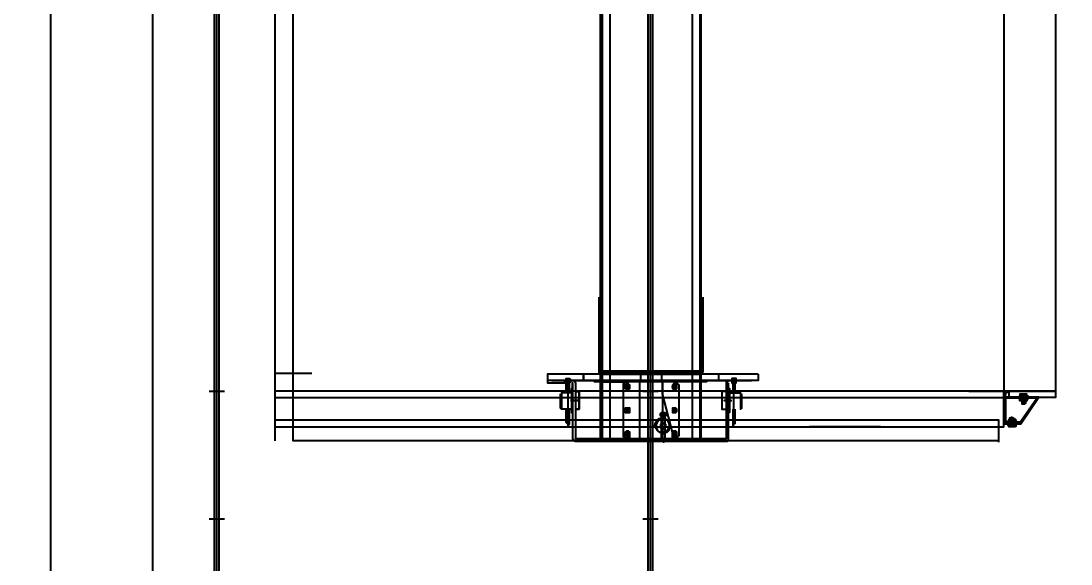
# Model space of a CAD drawing. Header units: millimetres. Extents: x -665 to 1025160, y -28012 to 4210.
# Drawn here: x 1392 to 3450, y -24733 to -23669 of the extents above; entities that cross this region are included whole.
import ezdxf

# ---------------------------------------------------------------- set-up
doc = ezdxf.new("R2010")
doc.units = ezdxf.units.MM
for name, color, linetype in [('$2$PDF_0', 7, 'Continuous'), ('AA_Architecture', 7, 'Continuous'), ('AA_Rail', 7, 'Continuous')]:
    doc.layers.add(name, color=color, linetype=linetype)
doc.layers.add('AA_Datum', color=7, linetype='Continuous', plot=False)
doc.styles.add('Century Gothic$001H0', font='cent.shx')
doc.dimstyles.new('Copy of ISO-25', dxfattribs={"dimtxt": 250, "dimasz": 80, "dimexe": 1.25, "dimexo": 0.625, "dimtad": 1, "dimtxsty": 'Century Gothic$001H0', "dimblk": 'ARCHTICK', "dimcen": 2.5, "dimadec": 0, "dimazin": 0, "dimtfac": 1, "dimtmove": 0, "dimatfit": 3, "dimfxl": 1, "dimarcsym": 0})

# ---------------------------------------------------------------- blocks, each defined once
blk = doc.blocks.new('_ArchTick')
at = {"color": 0, "linetype": 'ByBlock', "const_width": 0.15}
blk.add_lwpolyline([(-0.5, -0.5), (0.5, 0.5)], dxfattribs=at)
blk = doc.blocks.new('*D70')
at = {"color": 0, "lineweight": -2, "transparency": 16777216}
for p, q in [((3650, -8194.2), (249.4, -8194.2)), ((250.6, -25694.2), (250.6, -8194.2)), ((3650, -25694.2), (249.4, -25694.2))]:
    blk.add_line(p, q, dxfattribs=at)
at = {"layer": 'Defpoints', "color": 0, "transparency": 16777216}
for p in [(250.6, -8194.2), (3650.6, -8194.2), (3650.6, -25694.2)]:
    blk.add_point(p, dxfattribs=at)
at = {"color": 0, "lineweight": -2, "transparency": 16777216, "xscale": 80, "yscale": 80, "zscale": 80}
for p, rotation in [((250.6, -8194.2), 90), ((250.6, -25694.2), 270)]:
    blk.add_blockref('_ArchTick', p, dxfattribs=dict(at, rotation=rotation))
at = {"color": 0, "transparency": 16777216, "insert": (125, -16944.2), "char_height": 250, "attachment_point": 5, "rotation": 90, "style": 'Century Gothic$001H0'}
blk.add_mtext('SHAFT TOTAL HEIGHT 17500', dxfattribs=at)

msp = doc.modelspace()

# ---------------------------------------------------------------- linework, layer by layer
at = {"layer": '$2$PDF_0', "lineweight": 25}
for points in [[(3308.024, -24491.868), (1925.625, -24491.868), (1925.625, -22094.249), (3325.625, -22094.249), (3325.625, -22506.779), (3386.251, -22506.779), (3386.251, -22476.931), (3388.207, -22476.931), (3388.207, -22506.779), (3388.207, -22508.535), (3386.251, -22508.535), (3325.625, -22508.535), (3323.669, -22506.779), (3323.669, -22094.249)], [(1925.625, -24491.868), (1925.625, -22194.249)], [(2724.603, -24492.098), (2724.603, -22640.666), (2526.688, -22640.666), (2526.688, -24492.098)], [(2530.991, -22640.666), (2530.991, -24492.098)], [(2546.049, -22640.666), (2546.049, -24492.098)], [(2707.393, -22640.666), (2707.393, -24492.098)], [(2722.452, -22640.666), (2722.452, -24492.098)], [(2524.537, -24210.285), (2524.537, -24354.418), (2524.537, -24356.569), (2524.537, -24358.721), (2526.688, -24358.721), (2526.688, -24360.872), (2528.839, -24360.872), (2722.452, -24360.872), (2724.603, -24360.872), (2726.754, -24358.721), (2728.905, -24356.569), (2728.905, -24354.418), (2728.905, -24210.285)], [(2526.688, -24212.436), (2526.688, -24356.569), (2724.603, -24356.569), (2724.603, -24212.436)], [(2526.688, -24317.847), (2530.991, -24317.847)], [(2722.452, -24317.847), (2724.603, -24317.847)], [(2526.688, -24354.418), (2724.603, -24354.418)], [(2836.468, -24360.872), (2423.428, -24360.872), (2423.428, -24378.082), (2462.151, -24378.082)], [(2462.151, -24373.779), (2423.428, -24373.779)], [(2460, -24397.443), (2460, -24380.233), (2460, -24378.082), (2460, -24375.931), (2457.848, -24375.931), (2457.848, -24373.779), (2460, -24371.628), (2460, -24369.477), (2462.151, -24369.477), (2464.302, -24369.477), (2466.453, -24369.477), (2468.605, -24371.628), (2468.605, -24373.779), (2468.605, -24375.931), (2466.453, -24378.082), (2466.453, -24380.233), (2466.453, -24397.443)], [(2464.302, -24397.443), (2464.302, -24380.233), (2464.302, -24378.082), (2464.302, -24375.931), (2466.453, -24375.931), (2466.453, -24373.779), (2466.453, -24371.628), (2464.302, -24371.628), (2462.151, -24371.628), (2462.151, -24373.779), (2460, -24373.779), (2462.151, -24373.779), (2462.151, -24375.931), (2462.151, -24378.082), (2464.302, -24378.082), (2464.302, -24380.233)], [(2468.605, -24375.931), (2468.605, -24375.931)], [(2479.361, -24487.795), (2479.361, -24378.082), (2477.21, -24375.931), (2477.21, -24373.779), (2475.058, -24373.779), (2472.907, -24373.779), (2475.058, -24373.779), (2477.21, -24375.931), (2479.361, -24378.082)], [(2472.907, -24436.165), (2472.907, -24378.082), (2472.907, -24485.644), (2472.907, -24487.795), (2475.058, -24489.947), (2477.21, -24492.098), (2479.361, -24492.098), (2774.082, -24492.098), (2776.233, -24492.098), (2778.384, -24489.947), (2778.384, -24487.795), (2778.384, -24485.644), (2778.384, -24378.082)], [(2836.468, -24360.872), (2836.468, -24373.779), (2780.535, -24373.779), (2778.384, -24373.779), (2776.233, -24373.779), (2776.233, -24375.931), (2774.082, -24375.931), (2774.082, -24378.082), (2774.082, -24487.795), (2479.361, -24487.795), (2774.082, -24487.795)], [(2528.839, -24375.931), (2571.864, -24375.931)], [(2604.133, -24375.931), (2604.133, -24487.795)], [(2606.284, -24360.872), (2606.284, -24373.779), (2606.284, -24375.931)], [(2668.67, -24487.795), (2668.67, -24474.888), (2649.309, -24399.594), (2649.309, -24375.931), (2649.309, -24487.795), (2649.309, -24489.947), (2647.158, -24487.795), (2647.158, -24461.98), (2647.158, -24446.922), (2647.158, -24444.77), (2647.158, -24442.619), (2645.007, -24442.619), (2645.007, -24440.468), (2645.007, -24438.317), (2647.158, -24436.165), (2649.309, -24436.165), (2651.46, -24436.165), (2653.612, -24436.165), (2653.612, -24438.317), (2655.763, -24438.317), (2655.763, -24440.468), (2655.763, -24442.619), (2653.612, -24442.619), (2653.612, -24444.77), (2653.612, -24446.922), (2653.612, -24461.98), (2653.612, -24492.098), (2651.46, -24494.249), (2649.309, -24492.098), (2649.309, -24461.98), (2649.309, -24446.922)], [(2647.158, -24360.872), (2647.158, -24373.779), (2647.158, -24375.931), (2647.158, -24373.779)], [(2724.603, -24375.931), (2681.578, -24375.931)], [(2759.023, -24360.872), (2759.023, -24373.779)], [(2791.291, -24397.443), (2791.291, -24380.233), (2791.291, -24378.082), (2793.443, -24378.082), (2793.443, -24375.931), (2793.443, -24373.779), (2793.443, -24371.628), (2793.443, -24369.477), (2791.291, -24369.477), (2789.14, -24369.477), (2786.989, -24369.477), (2784.838, -24369.477), (2784.838, -24371.628), (2784.838, -24373.779), (2784.838, -24375.931), (2784.838, -24378.082), (2786.989, -24378.082), (2786.989, -24380.233), (2786.989, -24397.443)], [(2789.14, -24397.443), (2789.14, -24380.233), (2789.14, -24378.082), (2786.989, -24375.931), (2786.989, -24373.779), (2786.989, -24371.628), (2789.14, -24371.628), (2791.291, -24371.628), (2791.291, -24373.779), (2791.291, -24375.931), (2789.14, -24378.082), (2789.14, -24380.233)], [(1889.439, -24464.487), (3317.802, -24464.487), (3317.802, -24394.249), (1889.439, -24394.249)], [(2470.756, -24397.443), (2451.395, -24397.443), (2451.395, -24429.712), (2449.243, -24427.56), (2449.243, -24399.594)], [(2464.302, -24438.317), (2464.302, -24386.687)], [(2580.469, -24380.233), (2580.469, -24390.989), (2580.469, -24382.384), (2580.469, -24384.536), (2582.621, -24384.536), (2582.621, -24386.687), (2580.469, -24386.687), (2580.469, -24388.838), (2578.318, -24388.838), (2578.318, -24386.687), (2576.167, -24386.687), (2576.167, -24384.536), (2578.318, -24384.536), (2578.318, -24382.384), (2580.469, -24382.384)], [(2576.167, -24386.687), (2584.772, -24384.536), (2576.167, -24386.687)], [(2580.469, -24382.384), (2580.469, -24382.384)], [(2580.469, -24388.838), (2580.469, -24388.838)], [(2668.67, -24386.687), (2677.275, -24384.536), (2668.67, -24386.687)], [(2668.67, -24384.536), (2668.67, -24384.536)], [(2672.973, -24382.384), (2672.973, -24382.384)], [(2672.973, -24388.838), (2672.973, -24388.838)], [(2743.964, -24380.233), (2743.964, -24380.233)], [(2774.082, -24395.292), (2765.477, -24395.292), (2765.477, -24429.712), (2774.082, -24429.712)], [(2780.535, -24397.443), (2802.048, -24397.443), (2802.048, -24429.712), (2804.199, -24427.56), (2804.199, -24399.594)], [(2789.14, -24438.317), (2789.14, -24386.687)], [(3249.354, -24394.249), (3317.802, -24394.249), (3255.221, -24394.249)], [(3386.251, -24406.154), (3419.498, -24406.154), (3419.498, -24394.249), (3417.542, -24394.249), (3317.802, -24394.249), (3362.783, -24394.249)], [(3331.492, -24394.249), (3317.802, -24394.249), (3317.802, -24400.202), (3317.802, -24401.392), (3319.758, -24401.392), (3321.714, -24401.392), (3321.714, -24400.202), (3321.714, -24396.63), (3323.669, -24396.63), (3327.581, -24396.63), (3327.581, -24404.963), (3327.581, -24406.154), (3329.536, -24406.154), (3351.049, -24406.154)], [(3323.669, -24396.63), (3323.669, -24396.63)], [(3354.96, -24394.249), (3345.182, -24394.249)], [(3360.827, -24400.202), (3351.049, -24400.202)], [(3356.916, -24420.44), (3356.916, -24399.011)], [(3356.916, -24400.202), (3356.916, -24400.202)], [(3356.916, -24403.773), (3356.916, -24400.202), (3356.916, -24403.773)], [(3317.802, -24407.344), (1889.439, -24407.344)], [(2468.605, -24412.502), (2483.663, -24412.502), (2468.605, -24412.502)], [(2782.686, -24412.502), (2769.779, -24412.502), (2784.838, -24412.502)], [(3321.714, -24406.154), (3321.714, -24406.154)], [(3354.96, -24408.535), (3353.004, -24409.725), (3353.004, -24413.297), (3351.049, -24413.297), (3349.093, -24413.297), (3349.093, -24409.725), (3362.783, -24409.725), (3362.783, -24413.297), (3360.827, -24413.297), (3356.916, -24413.297), (3354.96, -24413.297), (3353.004, -24413.297), (3353.004, -24418.059), (3353.004, -24419.249), (3358.872, -24419.249), (3360.827, -24418.059), (3360.827, -24413.297)], [(3349.093, -24413.297), (3349.093, -24413.297)], [(3360.827, -24409.725), (3360.827, -24413.297), (3351.049, -24413.297)], [(3354.96, -24404.963), (3353.004, -24403.773), (3353.004, -24401.392)], [(3358.872, -24404.963), (3356.916, -24403.773)], [(3358.872, -24408.535), (3356.916, -24409.725)], [(3360.827, -24401.392), (3360.827, -24403.773)], [(3360.827, -24406.154), (3366.694, -24406.154)], [(3360.827, -24413.297), (3360.827, -24413.297)], [(2470.756, -24429.712), (2451.395, -24429.712)], [(2464.302, -24455.527), (2462.151, -24457.678), (2460, -24455.527), (2460, -24429.712)], [(2466.453, -24429.712), (2466.453, -24459.829), (2464.302, -24461.98), (2464.302, -24459.829), (2464.302, -24429.712)], [(2576.167, -24431.863), (2576.167, -24431.863)], [(2580.469, -24427.56), (2580.469, -24436.165), (2580.469, -24427.56)], [(2580.469, -24429.712), (2580.469, -24429.712)], [(2580.469, -24436.165), (2580.469, -24436.165)], [(2582.621, -24431.863), (2582.621, -24431.863)], [(2584.772, -24431.863), (2584.772, -24431.863)], [(2668.67, -24431.863), (2668.67, -24431.863)], [(2672.973, -24427.56), (2672.973, -24436.165), (2672.973, -24427.56)], [(2672.973, -24427.56), (2672.973, -24436.165), (2672.973, -24427.56)], [(2672.973, -24429.712), (2672.973, -24429.712)], [(2672.973, -24436.165), (2672.973, -24436.165)], [(2675.124, -24431.863), (2675.124, -24431.863)], [(2677.275, -24431.863), (2677.275, -24431.863)], [(2786.989, -24429.712), (2786.989, -24459.829), (2786.989, -24461.98), (2789.14, -24459.829), (2789.14, -24429.712)], [(2789.14, -24455.527), (2791.291, -24457.678), (2791.291, -24455.527), (2791.291, -24429.712)], [(3308.024, -24494.249), (3308.024, -24451.392), (1889.439, -24451.392)], [(2651.46, -24442.619), (2651.46, -24442.619)], [(3339.315, -24450.202), (3327.581, -24450.202)], [(3329.536, -24460.916), (3329.536, -24463.297), (3329.536, -24464.487), (3327.581, -24464.487), (3327.581, -24463.297), (3327.581, -24460.916), (3341.27, -24460.916), (3341.27, -24463.297), (3339.315, -24463.297), (3339.315, -24464.487), (3337.359, -24464.487), (3337.359, -24463.297), (3335.403, -24464.487), (3331.492, -24464.487), (3329.536, -24463.297)], [(3329.536, -24453.773), (3329.536, -24450.202)], [(3331.492, -24459.725), (3331.492, -24460.916)], [(3333.448, -24465.678), (3333.448, -24444.249)], [(3335.403, -24459.725), (3335.403, -24460.916)], [(3337.359, -24450.202), (3337.359, -24453.773)], [(3337.359, -24463.297), (3337.359, -24460.916)], [(2576.167, -24479.19), (2584.772, -24477.039), (2576.167, -24479.19)], [(2580.469, -24472.737), (2580.469, -24483.493), (2580.469, -24472.737)], [(2580.469, -24474.888), (2580.469, -24474.888)], [(2580.469, -24481.342), (2580.469, -24481.342)], [(2584.772, -24487.795), (2584.772, -24474.888)], [(2668.67, -24479.19), (2677.275, -24477.039), (2668.67, -24479.19)], [(2668.67, -24477.039), (2668.67, -24477.039)], [(2672.973, -24472.737), (2672.973, -24483.493), (2672.973, -24472.737)], [(2672.973, -24472.737), (2672.973, -24483.493), (2672.973, -24472.737)], [(2672.973, -24474.888), (2672.973, -24474.888)], [(2672.973, -24481.342), (2672.973, -24481.342)], [(3076.067, -24464.487), (2937.213, -24464.487)], [(3327.581, -24463.297), (3327.581, -24463.297)], [(3339.315, -24464.487), (3327.581, -24464.487)], [(3337.359, -24463.297), (3337.359, -24463.297)]]:
    msp.add_lwpolyline(points, dxfattribs=at)
for points in [[(3317.802, -22508.535), (3317.802, -24394.249), (3419.498, -24394.249), (3419.498, -22508.535)], [(2432.033, -24373.779), (2823.56, -24373.779)], [(2494.42, -24373.779), (2494.42, -24360.872)], [(2735.359, -24373.779), (2735.359, -24375.931), (2515.932, -24375.931), (2515.932, -24373.779)], [(2580.469, -24375.931), (2578.318, -24378.082), (2576.167, -24378.082), (2574.016, -24378.082), (2574.016, -24380.233), (2571.864, -24380.233), (2571.864, -24382.384), (2571.864, -24384.536), (2571.864, -24386.687), (2571.864, -24479.19), (2571.864, -24481.342), (2571.864, -24483.493), (2574.016, -24483.493), (2574.016, -24485.644), (2576.167, -24485.644), (2578.318, -24487.795), (2580.469, -24487.795), (2672.973, -24487.795), (2675.124, -24487.795), (2675.124, -24485.644), (2677.275, -24485.644), (2679.427, -24483.493), (2681.578, -24481.342), (2681.578, -24479.19), (2681.578, -24386.687), (2681.578, -24384.536), (2681.578, -24382.384), (2679.427, -24380.233), (2677.275, -24378.082), (2675.124, -24378.082), (2672.973, -24375.931)], [(2472.907, -24388.838), (2470.756, -24388.838), (2470.756, -24436.165), (2472.907, -24436.165)], [(2472.907, -24388.838), (2470.756, -24388.838), (2470.756, -24436.165), (2472.907, -24436.165)], [(2479.361, -24429.712), (2485.815, -24429.712), (2485.815, -24395.292), (2479.361, -24395.292), (2485.815, -24395.292), (2485.815, -24429.712)], [(2584.772, -24386.687), (2584.772, -24384.536), (2584.772, -24382.384), (2582.621, -24382.384), (2582.621, -24380.233), (2580.469, -24380.233), (2578.318, -24380.233), (2578.318, -24382.384), (2576.167, -24382.384), (2576.167, -24384.536), (2576.167, -24386.687), (2576.167, -24388.838), (2578.318, -24390.989), (2580.469, -24390.989), (2582.621, -24390.989), (2582.621, -24388.838), (2584.772, -24388.838)], [(2677.275, -24386.687), (2677.275, -24384.536), (2677.275, -24382.384), (2675.124, -24382.384), (2675.124, -24380.233), (2672.973, -24380.233), (2670.822, -24380.233), (2670.822, -24382.384), (2668.67, -24382.384), (2668.67, -24384.536), (2668.67, -24386.687), (2668.67, -24388.838), (2670.822, -24390.989), (2672.973, -24390.989), (2675.124, -24390.989), (2675.124, -24388.838), (2677.275, -24388.838)], [(2672.973, -24382.384), (2672.973, -24384.536), (2675.124, -24384.536), (2675.124, -24386.687), (2672.973, -24386.687), (2672.973, -24388.838), (2670.822, -24388.838), (2670.822, -24386.687), (2668.67, -24386.687), (2668.67, -24384.536), (2670.822, -24384.536), (2670.822, -24382.384), (2672.973, -24382.384), (2672.973, -24390.989), (2672.973, -24380.233), (2672.973, -24390.989), (2672.973, -24382.384), (2672.973, -24384.536), (2675.124, -24384.536), (2675.124, -24386.687), (2672.973, -24386.687), (2672.973, -24388.838), (2670.822, -24388.838), (2670.822, -24386.687), (2668.67, -24386.687), (2668.67, -24384.536), (2670.822, -24384.536), (2670.822, -24382.384)], [(2677.275, -24386.687), (2668.67, -24384.536), (2677.275, -24386.687), (2677.275, -24384.536), (2677.275, -24382.384), (2675.124, -24382.384), (2675.124, -24380.233), (2672.973, -24380.233), (2670.822, -24380.233), (2670.822, -24382.384), (2668.67, -24382.384), (2668.67, -24384.536), (2668.67, -24386.687), (2668.67, -24388.838), (2670.822, -24390.989), (2672.973, -24390.989), (2675.124, -24390.989), (2675.124, -24388.838), (2677.275, -24388.838)], [(2778.384, -24388.838), (2780.535, -24388.838), (2780.535, -24436.165), (2778.384, -24436.165)], [(3362.783, -24403.773), (3362.783, -24401.392), (3362.783, -24400.202), (3360.827, -24400.202), (3360.827, -24401.392), (3356.916, -24400.202), (3354.96, -24400.202), (3353.004, -24401.392), (3351.049, -24400.202), (3349.093, -24400.202), (3349.093, -24401.392), (3349.093, -24403.773)], [(3343.226, -24454.963), (3343.226, -24453.773), (3321.714, -24453.773), (3321.714, -24407.344), (3380.384, -24407.344), (3382.34, -24407.344), (3382.34, -24408.535), (3351.049, -24453.773), (3351.049, -24454.963), (3317.802, -24454.963), (3317.802, -24458.535), (3351.049, -24458.535), (3386.251, -24406.154), (3321.714, -24406.154), (3319.758, -24406.154), (3319.758, -24407.344), (3317.802, -24407.344), (3317.802, -24452.582), (3317.802, -24453.773), (3319.758, -24453.773), (3319.758, -24454.963), (3321.714, -24454.963)], [(3349.093, -24404.963), (3349.093, -24403.773), (3364.739, -24403.773), (3364.739, -24404.963), (3364.739, -24406.154), (3347.137, -24406.154), (3347.137, -24404.963), (3364.739, -24404.963)], [(3364.739, -24408.535), (3347.137, -24408.535), (3347.137, -24407.344), (3364.739, -24407.344), (3364.739, -24408.535), (3349.093, -24408.535), (3349.093, -24409.725), (3364.739, -24409.725)], [(2576.167, -24431.863), (2584.772, -24431.863), (2584.772, -24429.712), (2584.772, -24427.56), (2582.621, -24427.56), (2580.469, -24427.56), (2578.318, -24427.56), (2576.167, -24427.56), (2576.167, -24429.712), (2576.167, -24431.863), (2576.167, -24434.014), (2576.167, -24436.165), (2578.318, -24436.165), (2580.469, -24436.165), (2582.621, -24436.165), (2584.772, -24436.165), (2584.772, -24434.014), (2584.772, -24431.863)], [(2580.469, -24436.165), (2580.469, -24434.014), (2578.318, -24434.014), (2578.318, -24431.863), (2576.167, -24431.863), (2578.318, -24431.863), (2578.318, -24429.712), (2580.469, -24429.712), (2580.469, -24427.56), (2580.469, -24429.712), (2582.621, -24429.712), (2582.621, -24431.863), (2582.621, -24434.014), (2580.469, -24434.014)], [(2647.158, -24442.619), (2647.158, -24440.468), (2647.158, -24438.317), (2649.309, -24438.317), (2651.46, -24438.317), (2651.46, -24440.468), (2653.612, -24440.468), (2651.46, -24440.468), (2651.46, -24442.619), (2651.46, -24444.77), (2649.309, -24444.77), (2649.309, -24446.922), (2649.309, -24444.77), (2649.309, -24442.619)], [(2668.67, -24431.863), (2677.275, -24431.863), (2677.275, -24429.712), (2675.124, -24427.56), (2672.973, -24427.56), (2670.822, -24427.56), (2668.67, -24427.56), (2668.67, -24429.712), (2668.67, -24431.863), (2668.67, -24434.014), (2668.67, -24436.165), (2670.822, -24436.165), (2672.973, -24436.165), (2675.124, -24436.165), (2677.275, -24434.014), (2677.275, -24431.863)], [(2672.973, -24436.165), (2672.973, -24434.014), (2670.822, -24434.014), (2670.822, -24431.863), (2668.67, -24431.863), (2670.822, -24431.863), (2670.822, -24429.712), (2672.973, -24429.712), (2672.973, -24427.56), (2672.973, -24429.712), (2675.124, -24429.712), (2675.124, -24431.863), (2675.124, -24434.014), (2672.973, -24434.014)], [(2677.275, -24431.863), (2668.67, -24431.863), (2677.275, -24431.863), (2677.275, -24429.712), (2675.124, -24427.56), (2672.973, -24427.56), (2670.822, -24427.56), (2668.67, -24427.56), (2668.67, -24429.712), (2668.67, -24431.863), (2668.67, -24434.014), (2668.67, -24436.165), (2670.822, -24436.165), (2672.973, -24436.165), (2675.124, -24436.165), (2677.275, -24434.014)], [(2668.67, -24431.863), (2670.822, -24431.863), (2670.822, -24429.712), (2672.973, -24429.712), (2672.973, -24427.56), (2672.973, -24429.712), (2675.124, -24429.712), (2675.124, -24431.863), (2675.124, -24434.014), (2672.973, -24434.014), (2672.973, -24436.165), (2670.822, -24434.014), (2670.822, -24431.863)], [(2664.368, -24461.98), (2664.368, -24459.829), (2662.217, -24457.678), (2662.217, -24455.527), (2660.065, -24453.375), (2657.914, -24451.224), (2655.763, -24451.224), (2653.612, -24449.073), (2651.46, -24449.073), (2647.158, -24449.073), (2645.007, -24449.073), (2642.856, -24451.224), (2640.704, -24453.375), (2638.553, -24453.375), (2638.553, -24455.527), (2636.402, -24459.829), (2636.402, -24461.98), (2636.402, -24464.132), (2636.402, -24466.283), (2638.553, -24468.434), (2638.553, -24470.585), (2640.704, -24472.737), (2642.856, -24474.888), (2645.007, -24474.888), (2647.158, -24477.039), (2651.46, -24477.039), (2653.612, -24477.039), (2655.763, -24474.888), (2657.914, -24474.888), (2660.065, -24472.737), (2662.217, -24470.585), (2662.217, -24468.434), (2664.368, -24466.283)], [(2655.763, -24461.98), (2655.763, -24459.829), (2653.612, -24459.829), (2653.612, -24457.678), (2651.46, -24457.678), (2649.309, -24457.678), (2647.158, -24457.678), (2645.007, -24459.829), (2645.007, -24461.98), (2645.007, -24464.132), (2645.007, -24466.283), (2647.158, -24466.283), (2647.158, -24468.434), (2649.309, -24468.434), (2651.46, -24468.434), (2653.612, -24466.283), (2655.763, -24464.132)], [(3325.625, -24459.725), (3341.27, -24459.725), (3325.625, -24459.725), (3325.625, -24460.916), (3341.27, -24460.916), (3341.27, -24459.725), (3341.27, -24458.535), (3325.625, -24458.535)], [(3341.27, -24453.773), (3341.27, -24450.202), (3339.315, -24450.202), (3337.359, -24450.202), (3335.403, -24450.202), (3331.492, -24450.202), (3329.536, -24450.202), (3327.581, -24450.202), (3327.581, -24453.773)], [(3337.359, -24446.63), (3337.359, -24450.202), (3329.536, -24450.202), (3329.536, -24446.63)], [(2584.772, -24479.19), (2584.772, -24477.039), (2584.772, -24474.888), (2582.621, -24474.888), (2582.621, -24472.737), (2580.469, -24472.737), (2578.318, -24472.737), (2578.318, -24474.888), (2576.167, -24474.888), (2576.167, -24477.039), (2576.167, -24479.19), (2576.167, -24481.342), (2578.318, -24481.342), (2578.318, -24483.493), (2580.469, -24483.493), (2582.621, -24483.493), (2582.621, -24481.342), (2584.772, -24481.342)], [(2580.469, -24481.342), (2580.469, -24479.19), (2582.621, -24479.19), (2582.621, -24477.039), (2580.469, -24477.039), (2580.469, -24474.888), (2578.318, -24474.888), (2578.318, -24477.039), (2576.167, -24477.039), (2576.167, -24479.19), (2578.318, -24479.19), (2578.318, -24481.342)], [(2677.275, -24479.19), (2677.275, -24477.039), (2677.275, -24474.888), (2675.124, -24474.888), (2675.124, -24472.737), (2672.973, -24472.737), (2670.822, -24472.737), (2670.822, -24474.888), (2668.67, -24474.888), (2668.67, -24477.039), (2668.67, -24479.19), (2668.67, -24481.342), (2670.822, -24481.342), (2670.822, -24483.493), (2672.973, -24483.493), (2675.124, -24483.493), (2675.124, -24481.342), (2677.275, -24481.342)], [(2677.275, -24479.19), (2668.67, -24477.039), (2677.275, -24479.19), (2677.275, -24477.039), (2677.275, -24474.888), (2675.124, -24474.888), (2675.124, -24472.737), (2672.973, -24472.737), (2670.822, -24472.737), (2670.822, -24474.888), (2668.67, -24474.888), (2668.67, -24477.039), (2668.67, -24479.19), (2668.67, -24481.342), (2670.822, -24481.342), (2670.822, -24483.493), (2672.973, -24483.493), (2675.124, -24483.493), (2675.124, -24481.342), (2677.275, -24481.342)], [(2672.973, -24481.342), (2672.973, -24479.19), (2675.124, -24479.19), (2675.124, -24477.039), (2672.973, -24477.039), (2672.973, -24474.888), (2670.822, -24474.888), (2670.822, -24477.039), (2668.67, -24477.039), (2668.67, -24479.19), (2670.822, -24479.19), (2670.822, -24481.342)], [(2668.67, -24479.19), (2670.822, -24479.19), (2670.822, -24481.342), (2672.973, -24481.342), (2672.973, -24479.19), (2675.124, -24479.19), (2675.124, -24477.039), (2672.973, -24477.039), (2672.973, -24474.888), (2670.822, -24474.888), (2670.822, -24477.039), (2668.67, -24477.039)]]:
    msp.add_lwpolyline(points, close=True, dxfattribs=at)
msp.add_circle((2648.234, -24460.904), 13.983, dxfattribs=at)
for p, q in [((1889.439, -22094.249), (1889.439, -24491.868)), ((3317.802, -22508.535), (3317.802, -24394.249)), ((1962.242, -24359.903), (1889.439, -24359.903))]:
    msp.add_line(p, q)
at = {"layer": 'AA_Architecture'}
for p, q in [((1450.625, -24394.249), (1450.625, -21394.249)), ((1650.625, -24394.249), (1650.625, -21394.249)), ((1450.625, -25694.249), (1450.625, -24394.249)), ((1650.625, -25694.249), (1650.625, -24394.249))]:
    msp.add_line(p, q, dxfattribs=at)
at = {"layer": 'AA_Datum'}
for p, q in [((1775.625, -25694.249), (1775.625, -8194.249)), ((2625.625, -25694.249), (2625.625, -8194.249)), ((1760.625, -24394.249), (1790.625, -24394.249)), ((2610.625, -24394.249), (2640.625, -24394.249)), ((1760.625, -24644.249), (1790.625, -24644.249)), ((2610.625, -24644.249), (2640.625, -24644.249))]:
    msp.add_line(p, q, dxfattribs=at)
at = {"layer": 'AA_Rail'}
for p, q in [((1770.975, -25694.249), (1770.975, -8194.249)), ((1780.275, -25694.249), (1780.275, -8194.249)), ((2621.125, -25694.249), (2621.125, -8194.249)), ((2630.125, -25694.249), (2630.125, -8194.249))]:
    msp.add_line(p, q, dxfattribs=at)

# ---------------------------------------------------------------- dimensions: what is measured, and where the dimension line sits
dim = msp.add_linear_dim(base=(250.625, -8194.249), p1=(3650.625, -25694.249), p2=(3650.625, -8194.249), angle=90, text='SHAFT TOTAL HEIGHT <>', dimstyle='Copy of ISO-25')
dim.commit()
dim.dimension.update_dxf_attribs({"geometry": '*D70', "text_midpoint": (125, -16944.249)})

doc.saveas('drawing.dxf')
